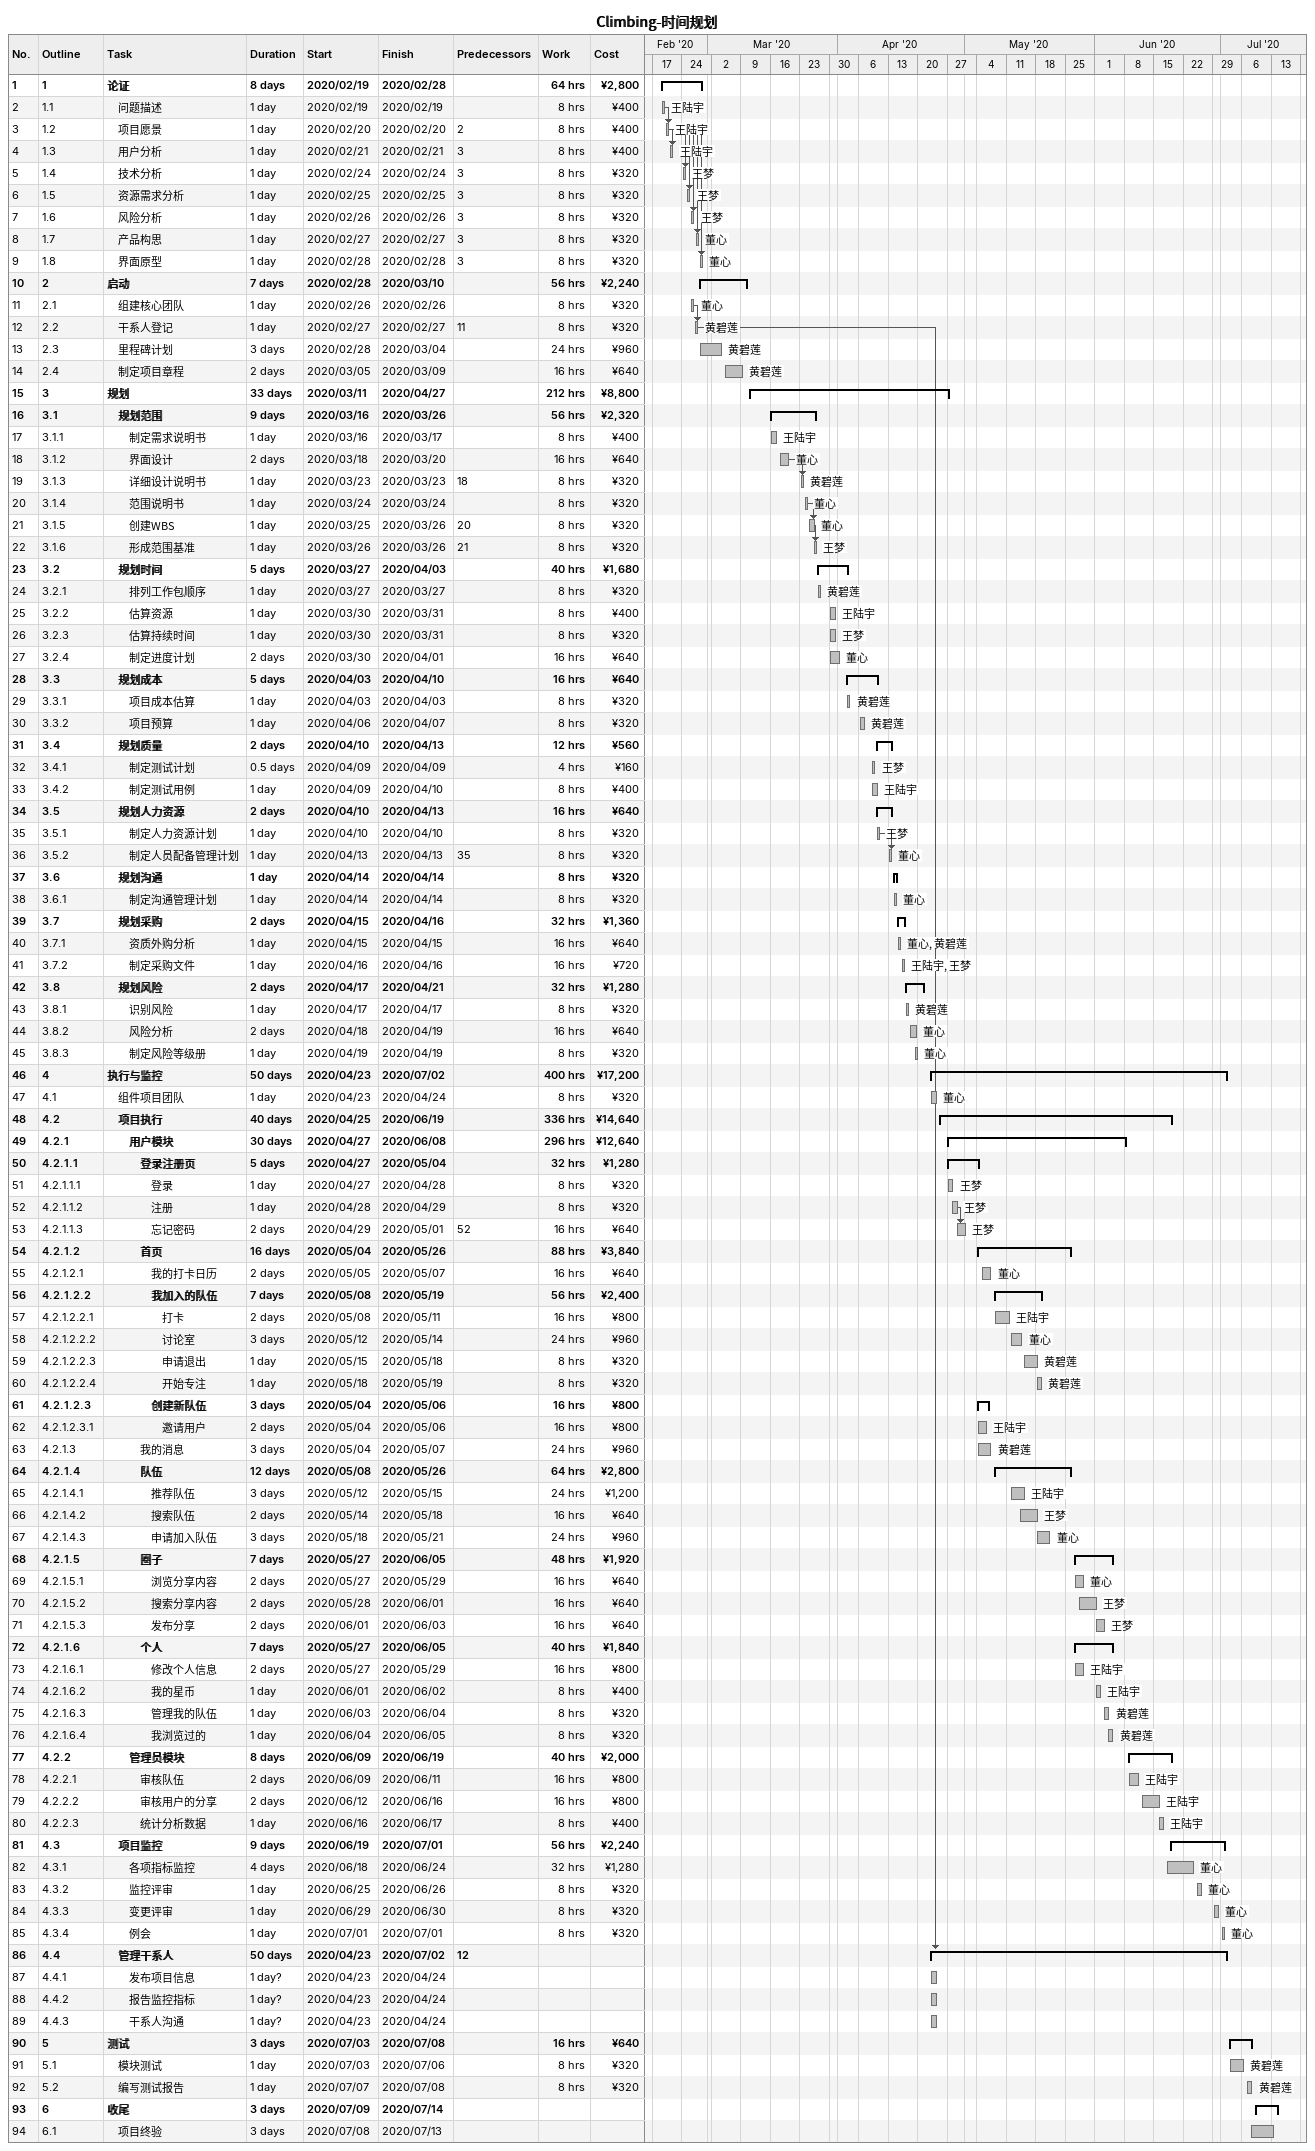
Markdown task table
Climbing-时间规划

| ID | WBS | Task | Duration | Start | Finish | Predecessors | Resources | Work (h) | Cost (¥) |
|---|---|---|---|---|---|---|---|---|---|
| 1 | 1 | **论证** | 8d | 2020-02-19 | 2020-02-28 |  |  | 64 | 2800 |
| 2 | 1.1 | 问题描述 | 1d | 2020-02-19 | 2020-02-19 |  | 王陆宇 | 8 | 400 |
| 3 | 1.2 | 项目愿景 | 1d | 2020-02-20 | 2020-02-20 | 2 | 王陆宇 | 8 | 400 |
| 4 | 1.3 | 用户分析 | 1d | 2020-02-21 | 2020-02-21 | 3 | 王陆宇 | 8 | 400 |
| 5 | 1.4 | 技术分析 | 1d | 2020-02-24 | 2020-02-24 | 3 | 王梦 | 8 | 320 |
| 6 | 1.5 | 资源需求分析 | 1d | 2020-02-25 | 2020-02-25 | 3 | 王梦 | 8 | 320 |
| 7 | 1.6 | 风险分析 | 1d | 2020-02-26 | 2020-02-26 | 3 | 王梦 | 8 | 320 |
| 8 | 1.7 | 产品构思 | 1d | 2020-02-27 | 2020-02-27 | 3 | 董心 | 8 | 320 |
| 9 | 1.8 | 界面原型 | 1d | 2020-02-28 | 2020-02-28 | 3 | 董心 | 8 | 320 |
| 10 | 2 | **启动** | 7d | 2020-02-28 | 2020-03-10 |  |  | 56 | 2240 |
| 11 | 2.1 | 组建核心团队 | 1d | 2020-02-26 | 2020-02-26 |  | 董心 | 8 | 320 |
| 12 | 2.2 | 干系人登记 | 1d | 2020-02-27 | 2020-02-27 | 11 | 黄碧莲 | 8 | 320 |
| 13 | 2.3 | 里程碑计划 | 3d | 2020-02-28 | 2020-03-04 |  | 黄碧莲 | 24 | 960 |
| 14 | 2.4 | 制定项目章程 | 2d | 2020-03-05 | 2020-03-09 |  | 黄碧莲 | 16 | 640 |
| 15 | 3 | **规划** | 33d | 2020-03-11 | 2020-04-27 |  |  | 212 | 8800 |
| 16 | 3.1 | **规划范围** | 9d | 2020-03-16 | 2020-03-26 |  |  | 56 | 2320 |
| 17 | 3.1.1 | 制定需求说明书 | 1d | 2020-03-16 | 2020-03-17 |  | 王陆宇 | 8 | 400 |
| 18 | 3.1.2 | 界面设计 | 2d | 2020-03-18 | 2020-03-20 |  | 董心 | 16 | 640 |
| 19 | 3.1.3 | 详细设计说明书 | 1d | 2020-03-23 | 2020-03-23 | 18 | 黄碧莲 | 8 | 320 |
| 20 | 3.1.4 | 范围说明书 | 1d | 2020-03-24 | 2020-03-24 |  | 董心 | 8 | 320 |
| 21 | 3.1.5 | 创建WBS | 1d | 2020-03-25 | 2020-03-26 | 20 | 董心 | 8 | 320 |
| 22 | 3.1.6 | 形成范围基准 | 1d | 2020-03-26 | 2020-03-26 | 21 | 王梦 | 8 | 320 |
| 23 | 3.2 | **规划时间** | 5d | 2020-03-27 | 2020-04-03 |  |  | 40 | 1680 |
| 24 | 3.2.1 | 排列工作包顺序 | 1d | 2020-03-27 | 2020-03-27 |  | 黄碧莲 | 8 | 320 |
| 25 | 3.2.2 | 估算资源 | 1d | 2020-03-30 | 2020-03-31 |  | 王陆宇 | 8 | 400 |
| 26 | 3.2.3 | 估算持续时间 | 1d | 2020-03-30 | 2020-03-31 |  | 王梦 | 8 | 320 |
| 27 | 3.2.4 | 制定进度计划 | 2d | 2020-03-30 | 2020-04-01 |  | 董心 | 16 | 640 |
| 28 | 3.3 | **规划成本** | 5d | 2020-04-03 | 2020-04-10 |  |  | 16 | 640 |
| 29 | 3.3.1 | 项目成本估算 | 1d | 2020-04-03 | 2020-04-03 |  | 黄碧莲 | 8 | 320 |
| 30 | 3.3.2 | 项目预算 | 1d | 2020-04-06 | 2020-04-07 |  | 黄碧莲 | 8 | 320 |
| 31 | 3.4 | **规划质量** | 2d | 2020-04-10 | 2020-04-13 |  |  | 12 | 560 |
| 32 | 3.4.1 | 制定测试计划 | 0.5d | 2020-04-09 | 2020-04-09 |  | 王梦 | 4 | 160 |
| 33 | 3.4.2 | 制定测试用例 | 1d | 2020-04-09 | 2020-04-10 |  | 王陆宇 | 8 | 400 |
| 34 | 3.5 | **规划人力资源** | 2d | 2020-04-10 | 2020-04-13 |  |  | 16 | 640 |
| 35 | 3.5.1 | 制定人力资源计划 | 1d | 2020-04-10 | 2020-04-10 |  | 王梦 | 8 | 320 |
| 36 | 3.5.2 | 制定人员配备管理计划 | 1d | 2020-04-13 | 2020-04-13 | 35 | 董心 | 8 | 320 |
| 37 | 3.6 | **规划沟通** | 1d | 2020-04-14 | 2020-04-14 |  |  | 8 | 320 |
| 38 | 3.6.1 | 制定沟通管理计划 | 1d | 2020-04-14 | 2020-04-14 |  | 董心 | 8 | 320 |
| 39 | 3.7 | **规划采购** | 2d | 2020-04-15 | 2020-04-16 |  |  | 32 | 1360 |
| 40 | 3.7.1 | 资质外购分析 | 1d | 2020-04-15 | 2020-04-15 |  | 董心, 黄碧莲 | 16 | 640 |
| 41 | 3.7.2 | 制定采购文件 | 1d | 2020-04-16 | 2020-04-16 |  | 王陆宇, 王梦 | 16 | 720 |
| 42 | 3.8 | **规划风险** | 2d | 2020-04-17 | 2020-04-21 |  |  | 32 | 1280 |
| 43 | 3.8.1 | 识别风险 | 1d | 2020-04-17 | 2020-04-17 |  | 黄碧莲 | 8 | 320 |
| 44 | 3.8.2 | 风险分析 | 2d | 2020-04-18 | 2020-04-19 |  | 董心 | 16 | 640 |
| 45 | 3.8.3 | 制定风险等级册 | 1d | 2020-04-19 | 2020-04-19 |  | 董心 | 8 | 320 |
| 46 | 4 | **执行与监控** | 50d | 2020-04-23 | 2020-07-02 |  |  | 400 | 17200 |
| 47 | 4.1 | 组件项目团队 | 1d | 2020-04-23 | 2020-04-24 |  | 董心 | 8 | 320 |
| 48 | 4.2 | **项目执行** | 40d | 2020-04-25 | 2020-06-19 |  |  | 336 | 14640 |
| 49 | 4.2.1 | **用户模块** | 30d | 2020-04-27 | 2020-06-08 |  |  | 296 | 12640 |
| 50 | 4.2.1.1 | **登录注册页** | 5d | 2020-04-27 | 2020-05-04 |  |  | 32 | 1280 |
| 51 | 4.2.1.1.1 | 登录 | 1d | 2020-04-27 | 2020-04-28 |  | 王梦 | 8 | 320 |
| 52 | 4.2.1.1.2 | 注册 | 1d | 2020-04-28 | 2020-04-29 |  | 王梦 | 8 | 320 |
| 53 | 4.2.1.1.3 | 忘记密码 | 2d | 2020-04-29 | 2020-05-01 | 52 | 王梦 | 16 | 640 |
| 54 | 4.2.1.2 | **首页** | 16d | 2020-05-04 | 2020-05-26 |  |  | 88 | 3840 |
| 55 | 4.2.1.2.1 | 我的打卡日历 | 2d | 2020-05-05 | 2020-05-07 |  | 董心 | 16 | 640 |
| 56 | 4.2.1.2.2 | **我加入的队伍** | 7d | 2020-05-08 | 2020-05-19 |  |  | 56 | 2400 |
| 57 | 4.2.1.2.2.1 | 打卡 | 2d | 2020-05-08 | 2020-05-11 |  | 王陆宇 | 16 | 800 |
| 58 | 4.2.1.2.2.2 | 讨论室 | 3d | 2020-05-12 | 2020-05-14 |  | 董心 | 24 | 960 |
| 59 | 4.2.1.2.2.3 | 申请退出 | 1d | 2020-05-15 | 2020-05-18 |  | 黄碧莲 | 8 | 320 |
| 60 | 4.2.1.2.2.4 | 开始专注 | 1d | 2020-05-18 | 2020-05-19 |  | 黄碧莲 | 8 | 320 |
| 61 | 4.2.1.2.3 | **创建新队伍** | 3d | 2020-05-04 | 2020-05-06 |  |  | 16 | 800 |
| 62 | 4.2.1.2.3.1 | 邀请用户 | 2d | 2020-05-04 | 2020-05-06 |  | 王陆宇 | 16 | 800 |
| 63 | 4.2.1.3 | 我的消息 | 3d | 2020-05-04 | 2020-05-07 |  | 黄碧莲 | 24 | 960 |
| 64 | 4.2.1.4 | **队伍** | 12d | 2020-05-08 | 2020-05-26 |  |  | 64 | 2800 |
| 65 | 4.2.1.4.1 | 推荐队伍 | 3d | 2020-05-12 | 2020-05-15 |  | 王陆宇 | 24 | 1200 |
| 66 | 4.2.1.4.2 | 搜索队伍 | 2d | 2020-05-14 | 2020-05-18 |  | 王梦 | 16 | 640 |
| 67 | 4.2.1.4.3 | 申请加入队伍 | 3d | 2020-05-18 | 2020-05-21 |  | 董心 | 24 | 960 |
| 68 | 4.2.1.5 | **圈子** | 7d | 2020-05-27 | 2020-06-05 |  |  | 48 | 1920 |
| 69 | 4.2.1.5.1 | 浏览分享内容 | 2d | 2020-05-27 | 2020-05-29 |  | 董心 | 16 | 640 |
| 70 | 4.2.1.5.2 | 搜索分享内容 | 2d | 2020-05-28 | 2020-06-01 |  | 王梦 | 16 | 640 |
| 71 | 4.2.1.5.3 | 发布分享 | 2d | 2020-06-01 | 2020-06-03 |  | 王梦 | 16 | 640 |
| 72 | 4.2.1.6 | **个人** | 7d | 2020-05-27 | 2020-06-05 |  |  | 40 | 1840 |
| 73 | 4.2.1.6.1 | 修改个人信息 | 2d | 2020-05-27 | 2020-05-29 |  | 王陆宇 | 16 | 800 |
| 74 | 4.2.1.6.2 | 我的星币 | 1d | 2020-06-01 | 2020-06-02 |  | 王陆宇 | 8 | 400 |
| 75 | 4.2.1.6.3 | 管理我的队伍 | 1d | 2020-06-03 | 2020-06-04 |  | 黄碧莲 | 8 | 320 |
| 76 | 4.2.1.6.4 | 我浏览过的 | 1d | 2020-06-04 | 2020-06-05 |  | 黄碧莲 | 8 | 320 |
| 77 | 4.2.2 | **管理员模块** | 8d | 2020-06-09 | 2020-06-19 |  |  | 40 | 2000 |
| 78 | 4.2.2.1 | 审核队伍 | 2d | 2020-06-09 | 2020-06-11 |  | 王陆宇 | 16 | 800 |
| 79 | 4.2.2.2 | 审核用户的分享 | 2d | 2020-06-12 | 2020-06-16 |  | 王陆宇 | 16 | 800 |
| 80 | 4.2.2.3 | 统计分析数据 | 1d | 2020-06-16 | 2020-06-17 |  | 王陆宇 | 8 | 400 |
| 81 | 4.3 | **项目监控** | 9d | 2020-06-19 | 2020-07-01 |  |  | 56 | 2240 |
| 82 | 4.3.1 | 各项指标监控 | 4d | 2020-06-18 | 2020-06-24 |  | 董心 | 32 | 1280 |
| 83 | 4.3.2 | 监控评审 | 1d | 2020-06-25 | 2020-06-26 |  | 董心 | 8 | 320 |
| 84 | 4.3.3 | 变更评审 | 1d | 2020-06-29 | 2020-06-30 |  | 董心 | 8 | 320 |
| 85 | 4.3.4 | 例会 | 1d | 2020-07-01 | 2020-07-01 |  | 董心 | 8 | 320 |
| 86 | 4.4 | **管理干系人** | 50d | 2020-04-23 | 2020-07-02 | 12 |  |  |  |
| 87 | 4.4.1 | 发布项目信息 | 1d? | 2020-04-23 | 2020-04-24 |  |  |  |  |
| 88 | 4.4.2 | 报告监控指标 | 1d? | 2020-04-23 | 2020-04-24 |  |  |  |  |
| 89 | 4.4.3 | 干系人沟通 | 1d? | 2020-04-23 | 2020-04-24 |  |  |  |  |
| 90 | 5 | **测试** | 3d | 2020-07-03 | 2020-07-08 |  |  | 16 | 640 |
| 91 | 5.1 | 模块测试 | 1d | 2020-07-03 | 2020-07-06 |  | 黄碧莲 | 8 | 320 |
| 92 | 5.2 | 编写测试报告 | 1d | 2020-07-07 | 2020-07-08 |  | 黄碧莲 | 8 | 320 |
| 93 | 6 | **收尾** | 3d | 2020-07-09 | 2020-07-14 |  |  |  |  |
| 94 | 6.1 | 项目终验 | 3d | 2020-07-08 | 2020-07-13 |  |  |  |  |
